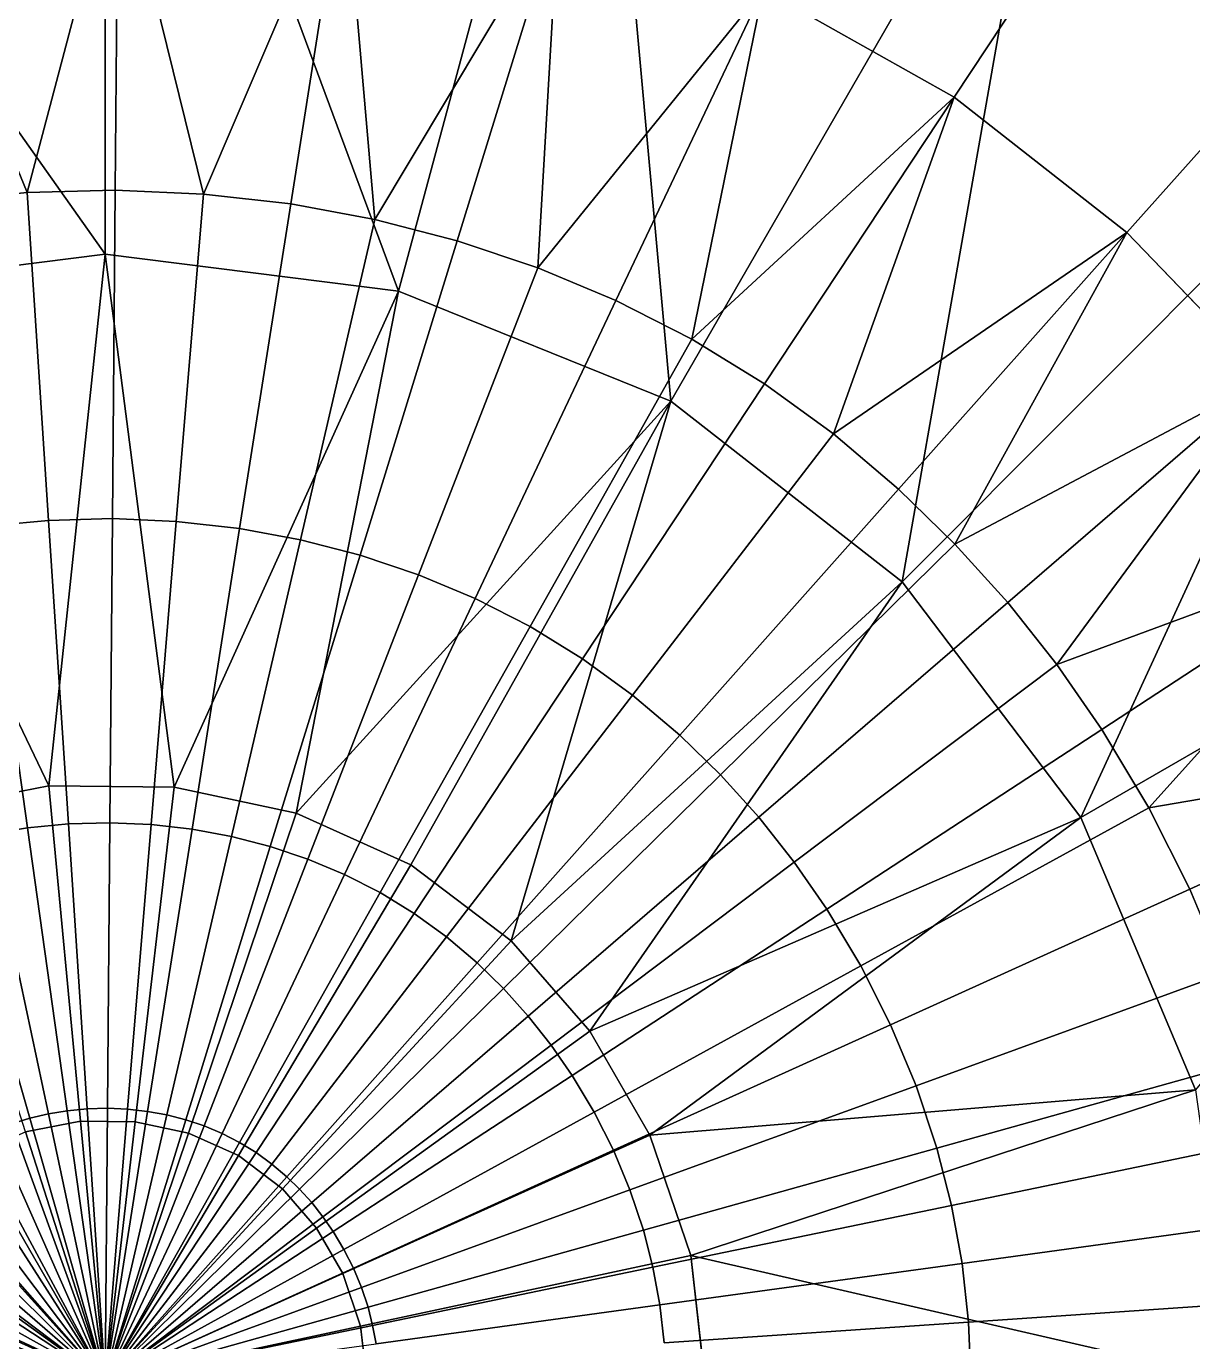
# Model space of a CAD drawing. Header units: inches. Extents: x -336 to -192, y -475 to -71.
# Drawn here: x -292.771 to -292.108, y -182.05 to -181.303 of the extents above; entities that cross this region are included whole.
import ezdxf

# ---------------------------------------------------------------- set-up
doc = ezdxf.new("R2010")
doc.units = ezdxf.units.IN
doc.layers.add('GLASS', color=7, linetype='Continuous')

msp = doc.modelspace()

# ---------------------------------------------------------------- linework, layer by layer
at = {"layer": 'GLASS', "color": 7}
for points in [[(-291.96988, -181.31437, 25.2), (-292.1896, -181.14297, 25.2), (-291.78789, -180.65352, 28.19749)], [(-293.00476, -181.03839, 25.2), (-292.72633, -181.00352, 25.2), (-292.72633, -181.43219, 25.2)], [(-292.55954, -181.45307, 25.2), (-292.72633, -181.43219, 25.2), (-292.72633, -181.00352, 25.2)], [(-292.72633, -181.00352, 25.2), (-292.4479, -181.03839, 25.2), (-292.55954, -181.45307, 25.2)], [(-292.72633, -181.43219, 25.2), (-292.89312, -181.45307, 25.2), (-293.00476, -181.03839, 25.2)], [(-292.40481, -181.51572, 25.2), (-292.55954, -181.45307, 25.2), (-292.4479, -181.03839, 25.2)], [(-292.4479, -181.03839, 25.2), (-292.1896, -181.14297, 25.2), (-292.40481, -181.51572, 25.2)], [(-292.27319, -181.6184, 25.2), (-292.40481, -181.51572, 25.2), (-292.1896, -181.14297, 25.2)], [(-292.1896, -181.14297, 25.2), (-291.96988, -181.31437, 25.2), (-292.27319, -181.6184, 25.2)], [(-292.71888, -181.20105, 27.92635), (-292.84758, -181.20899, 27.92635), (-292.77064, -181.39715, 27.58775)], [(-292.77064, -181.39715, 27.58775), (-292.72055, -181.39581, 27.58775), (-292.71888, -181.20105, 27.92635)], [(-292.71888, -181.20105, 27.92635), (-292.72055, -181.39581, 27.58775), (-292.67049, -181.39796, 27.58775)], [(-292.59035, -181.21106, 27.92635), (-292.71888, -181.20105, 27.92635), (-292.67049, -181.39796, 27.58775)], [(-292.84758, -181.20899, 27.92635), (-292.82048, -181.40198, 27.58775), (-292.77064, -181.39715, 27.58775)], [(-292.67049, -181.39796, 27.58775), (-292.62074, -181.40359, 27.58775), (-292.59035, -181.21106, 27.92635)], [(-292.59035, -181.21106, 27.92635), (-292.62074, -181.40359, 27.58775), (-292.57304, -181.41238, 27.58775)], [(-292.46856, -181.23793, 27.92635), (-292.59035, -181.21106, 27.92635), (-292.57304, -181.41238, 27.58775)], [(-292.57304, -181.41238, 27.58775), (-292.52616, -181.42446, 27.58775), (-292.46856, -181.23793, 27.92635)], [(-292.46856, -181.23793, 27.92635), (-292.52616, -181.42446, 27.58775), (-292.48036, -181.43981, 27.58775)], [(-292.35232, -181.28171, 27.92635), (-292.46856, -181.23793, 27.92635), (-292.48036, -181.43981, 27.58775)], [(-292.48036, -181.43981, 27.58775), (-292.4359, -181.45845, 27.58775), (-292.35232, -181.28171, 27.92635)], [(-292.35232, -181.28171, 27.92635), (-292.4359, -181.45845, 27.58775), (-292.39279, -181.48051, 27.58775)], [(-292.24369, -181.34277, 27.92635), (-292.35232, -181.28171, 27.92635), (-292.39279, -181.48051, 27.58775)], [(-292.17171, -181.7524, 25.2), (-292.27319, -181.6184, 25.2), (-291.96988, -181.31437, 25.2)], [(-291.96988, -181.31437, 25.2), (-291.80048, -181.53807, 25.2), (-292.17171, -181.7524, 25.2)], [(-292.39279, -181.48051, 27.58775), (-292.35154, -181.50586, 27.58775), (-292.24369, -181.34277, 27.92635)], [(-292.24369, -181.34277, 27.92635), (-292.35154, -181.50586, 27.58775), (-292.31232, -181.53434, 27.58775)], [(-292.14546, -181.41985, 27.92635), (-292.24369, -181.34277, 27.92635), (-292.31232, -181.53434, 27.58775)], [(-292.31232, -181.53434, 27.58775), (-292.27526, -181.56572, 27.58775), (-292.14546, -181.41985, 27.92635)], [(-292.14546, -181.41985, 27.92635), (-292.27526, -181.56572, 27.58775), (-292.24322, -181.59692, 27.58775)], [(-292.06556, -181.50288, 27.92635), (-292.14546, -181.41985, 27.92635), (-292.24322, -181.59692, 27.58775)], [(-292.89312, -181.45307, 25.2), (-292.72633, -181.43219, 25.2), (-292.75828, -181.7344, 25.40158)], [(-292.6871, -181.73513, 25.40158), (-292.75828, -181.7344, 25.40158), (-292.72633, -181.43219, 25.2)], [(-292.72633, -181.43219, 25.2), (-292.55954, -181.45307, 25.2), (-292.6871, -181.73513, 25.40158)], [(-292.75828, -181.7344, 25.40158), (-292.8301, -181.74838, 25.40158), (-292.89312, -181.45307, 25.2)], [(-292.61769, -181.74991, 25.40158), (-292.6871, -181.73513, 25.40158), (-292.55954, -181.45307, 25.2)], [(-292.55954, -181.45307, 25.2), (-292.40481, -181.51572, 25.2), (-292.61769, -181.74991, 25.40158)], [(-292.24322, -181.59692, 27.58775), (-292.21322, -181.6302, 27.58775), (-292.06556, -181.50288, 27.92635)], [(-292.06556, -181.50288, 27.92635), (-292.21322, -181.6302, 27.58775), (-292.18536, -181.66538, 27.58775)], [(-291.99669, -181.59571, 27.92635), (-292.06556, -181.50288, 27.92635), (-292.18536, -181.66538, 27.58775)], [(-292.55245, -181.77927, 25.40158), (-292.61769, -181.74991, 25.40158), (-292.40481, -181.51572, 25.2)], [(-292.49541, -181.82252, 25.40158), (-292.55245, -181.77927, 25.40158), (-292.40481, -181.51572, 25.2)], [(-292.40481, -181.51572, 25.2), (-292.27319, -181.6184, 25.2), (-292.49541, -181.82252, 25.40158)], [(-292.1064, -181.90728, 25.2), (-292.17171, -181.7524, 25.2), (-291.80048, -181.53807, 25.2)], [(-292.18536, -181.66538, 27.58775), (-292.15974, -181.70228, 27.58775), (-291.99669, -181.59571, 27.92635)], [(-291.99669, -181.59571, 27.92635), (-292.15974, -181.70228, 27.58775), (-292.13308, -181.7468, 27.58775)], [(-291.93225, -181.71267, 27.92635), (-291.99669, -181.59571, 27.92635), (-292.13308, -181.7468, 27.58775)], [(-292.45076, -181.87393, 25.40158), (-292.49541, -181.82252, 25.40158), (-292.27319, -181.6184, 25.2)], [(-292.27319, -181.6184, 25.2), (-292.17171, -181.7524, 25.2), (-292.45076, -181.87393, 25.40158)], [(-292.13308, -181.7468, 27.58775), (-292.1097, -181.79311, 27.58775), (-291.93225, -181.71267, 27.92635)], [(-291.93225, -181.71267, 27.92635), (-292.1097, -181.79311, 27.58775), (-292.08976, -181.84094, 27.58775)], [(-292.4166, -181.93305, 25.40158), (-292.45076, -181.87393, 25.40158), (-292.17171, -181.7524, 25.2)], [(-292.17171, -181.7524, 25.2), (-292.1064, -181.90728, 25.2), (-292.4166, -181.93305, 25.40158)], [(-292.39343, -182.00136, 25.40158), (-292.4166, -181.93305, 25.40158), (-292.1064, -181.90728, 25.2)], [(-292.1064, -181.90728, 25.2), (-292.08329, -182.07261, 25.2), (-292.39343, -182.00136, 25.40158)], [(-292.72633, -182.07261, 27.12836), (-292.76911, -181.92337, 27.15036), (-292.77942, -181.92659, 27.15036)], [(-292.72633, -182.07261, 27.12836), (-292.75858, -181.92087, 27.15036), (-292.76911, -181.92337, 27.15036)], [(-292.72633, -182.07261, 27.12836), (-292.74788, -181.91909, 27.15036), (-292.75858, -181.92087, 27.15036)], [(-292.72633, -182.07261, 27.12836), (-292.73647, -181.91799, 27.15036), (-292.74788, -181.91909, 27.15036)], [(-292.72633, -182.07261, 27.12836), (-292.72501, -181.91768, 27.15036), (-292.73647, -181.91799, 27.15036)], [(-292.72633, -182.07261, 27.12836), (-292.71355, -181.91817, 27.15036), (-292.72501, -181.91768, 27.15036)], [(-292.72633, -182.07261, 27.12836), (-292.70216, -181.91946, 27.15036), (-292.71355, -181.91817, 27.15036)], [(-292.72633, -182.07261, 27.12836), (-292.69124, -181.92147, 27.15036), (-292.70216, -181.91946, 27.15036)], [(-292.72633, -182.07261, 27.12836), (-292.68051, -181.92424, 27.15036), (-292.69124, -181.92147, 27.15036)], [(-292.72633, -182.07261, 27.12836), (-292.67003, -181.92775, 27.15036), (-292.68051, -181.92424, 27.15036)], [(-292.80074, -181.94373, 25.49571), (-292.77161, -181.93111, 25.49571), (-292.72633, -182.07261, 25.53059)], [(-292.72633, -182.07261, 27.12836), (-292.78946, -181.93052, 27.15036), (-292.80011, -181.93566, 27.15036)], [(-292.72633, -182.07261, 27.12836), (-292.77942, -181.92659, 27.15036), (-292.78946, -181.93052, 27.15036)], [(-292.77161, -181.93111, 25.49571), (-292.74027, -181.92502, 25.49571), (-292.72633, -182.07261, 25.53059)], [(-292.74027, -181.92502, 25.49571), (-292.70921, -181.92533, 25.49571), (-292.72633, -182.07261, 25.53059)], [(-292.70921, -181.92533, 25.49571), (-292.67892, -181.93178, 25.49571), (-292.72633, -182.07261, 25.53059)], [(-292.72633, -182.07261, 27.12836), (-292.65985, -181.93202, 27.15036), (-292.67003, -181.92775, 27.15036)], [(-292.67892, -181.93178, 25.49571), (-292.65045, -181.94459, 25.49571), (-292.72633, -182.07261, 25.53059)], [(-292.72633, -182.07261, 27.12836), (-292.64998, -181.93707, 27.15036), (-292.65985, -181.93202, 27.15036)], [(-292.72633, -182.07261, 27.12836), (-292.80011, -181.93566, 27.15036), (-292.81029, -181.94166, 27.15036)], [(-292.72633, -182.07261, 27.12836), (-292.64054, -181.94287, 27.15036), (-292.64998, -181.93707, 27.15036)], [(-292.8259, -181.96234, 25.49571), (-292.80074, -181.94373, 25.49571), (-292.72633, -182.07261, 25.53059)], [(-292.72633, -182.07261, 27.12836), (-292.81029, -181.94166, 27.15036), (-292.81994, -181.94849, 27.15036)], [(-292.72633, -182.07261, 27.12836), (-292.63156, -181.94939, 27.15036), (-292.64054, -181.94287, 27.15036)], [(-292.65045, -181.94459, 25.49571), (-292.62556, -181.96347, 25.49571), (-292.72633, -182.07261, 25.53059)], [(-292.72633, -182.07261, 27.12836), (-292.81994, -181.94849, 27.15036), (-292.82904, -181.95608, 27.15036)], [(-292.72633, -182.07261, 27.12836), (-292.62307, -181.95658, 27.15036), (-292.63156, -181.94939, 27.15036)], [(-292.72633, -182.07261, 27.12836), (-292.82904, -181.95608, 27.15036), (-292.83651, -181.96329, 27.15036)], [(-292.72633, -182.07261, 27.12836), (-292.61574, -181.96372, 27.15036), (-292.62307, -181.95658, 27.15036)], [(-292.84666, -181.986, 25.49571), (-292.8259, -181.96234, 25.49571), (-292.72633, -182.07261, 25.53059)], [(-292.72633, -182.07261, 27.12836), (-292.83651, -181.96329, 27.15036), (-292.84351, -181.971, 27.15036)], [(-292.62556, -181.96347, 25.49571), (-292.60607, -181.9859, 25.49571), (-292.72633, -182.07261, 25.53059)], [(-292.72633, -182.07261, 27.12836), (-292.60887, -181.97133, 27.15036), (-292.61574, -181.96372, 27.15036)], [(-292.72633, -182.07261, 27.12836), (-292.84351, -181.971, 27.15036), (-292.84999, -181.97916, 27.15036)], [(-292.72633, -182.07261, 27.12836), (-292.6025, -181.97939, 27.15036), (-292.60887, -181.97133, 27.15036)], [(-292.72633, -182.07261, 27.12836), (-292.84999, -181.97916, 27.15036), (-292.85596, -181.98772, 27.15036)], [(-292.72633, -182.07261, 27.12836), (-292.59663, -181.98783, 27.15036), (-292.6025, -181.97939, 27.15036)], [(-292.72633, -182.07261, 27.12836), (-292.85596, -181.98772, 27.15036), (-292.86165, -181.99716, 27.15036)], [(-292.86155, -182.01181, 25.49571), (-292.84666, -181.986, 25.49571), (-292.72633, -182.07261, 25.53059)], [(-292.60607, -181.9859, 25.49571), (-292.59116, -182.0117, 25.49571), (-292.72633, -182.07261, 25.53059)], [(-292.72633, -182.07261, 27.12836), (-292.59053, -181.99803, 27.15036), (-292.59663, -181.98783, 27.15036)], [(-292.72633, -182.07261, 27.12836), (-292.86165, -181.99716, 27.15036), (-292.8667, -182.00695, 27.15036)], [(-292.72633, -182.07261, 27.12836), (-292.58518, -182.00863, 27.15036), (-292.59053, -181.99803, 27.15036)], [(-292.72633, -182.07261, 27.12836), (-292.8667, -182.00695, 27.15036), (-292.87108, -182.01705, 27.15036)], [(-292.08329, -182.07261, 25.2), (-292.38532, -182.07261, 25.40158), (-292.39343, -182.00136, 25.40158)], [(-292.87124, -182.0399, 25.49571), (-292.86155, -182.01181, 25.49571), (-292.72633, -182.07261, 25.53059)], [(-292.72633, -182.07261, 27.12836), (-292.58061, -182.01958, 27.15036), (-292.58518, -182.00863, 27.15036)], [(-292.59116, -182.0117, 25.49571), (-292.58105, -182.04151, 25.49571), (-292.72633, -182.07261, 25.53059)], [(-292.72633, -182.07261, 27.12836), (-292.87108, -182.01705, 27.15036), (-292.87476, -182.02741, 27.15036)], [(-292.72633, -182.07261, 27.12836), (-292.57687, -182.03081, 27.15036), (-292.58061, -182.01958, 27.15036)], [(-292.72633, -182.07261, 27.12836), (-292.87476, -182.02741, 27.15036), (-292.87783, -182.03851, 27.15036)], [(-292.72633, -182.07261, 27.12836), (-292.57424, -182.0411, 27.15036), (-292.57687, -182.03081, 27.15036)], [(-292.72633, -182.07261, 27.12836), (-292.87783, -182.03851, 27.15036), (-292.88007, -182.04978, 27.15036)], [(-292.87513, -182.0709, 25.49571), (-292.87124, -182.0399, 25.49571), (-292.72633, -182.07261, 25.53059)], [(-292.72633, -182.07261, 27.12836), (-292.57233, -182.05153, 27.15036), (-292.57424, -182.0411, 27.15036)], [(-292.58105, -182.04151, 25.49571), (-292.57752, -182.07261, 25.49571), (-292.72633, -182.07261, 25.53059)], [(-292.72633, -182.07261, 27.12836), (-292.88007, -182.04978, 27.15036), (-292.88143, -182.06117, 27.15036)]]:
    msp.add_3dface(points, dxfattribs=at)
for points, invisible_edges in [([(-292.35232, -181.28171, 27.92635), (-292.24369, -181.34277, 27.92635), (-292.12709, -181.16645, 28.38724)], 12), ([(-292.24369, -181.34277, 27.92635), (-292.00513, -181.26216, 28.38724), (-292.12709, -181.16645, 28.38724)], 1), ([(-292.24369, -181.34277, 27.92635), (-292.14546, -181.41985, 27.92635), (-292.00513, -181.26216, 28.38724)], 12), ([(-292.14546, -181.41985, 27.92635), (-291.90593, -181.36524, 28.38724), (-292.00513, -181.26216, 28.38724)], 1), ([(-292.14546, -181.41985, 27.92635), (-292.06556, -181.50288, 27.92635), (-291.90593, -181.36524, 28.38724)], 12), ([(-292.79452, -181.58694, 27.35407), (-292.77064, -181.39715, 27.58775), (-292.82048, -181.40198, 27.58775)], 1), ([(-292.79452, -181.58694, 27.35407), (-292.75842, -181.58344, 27.35407), (-292.77064, -181.39715, 27.58775)], 12), ([(-292.75842, -181.58344, 27.35407), (-292.72055, -181.39581, 27.58775), (-292.77064, -181.39715, 27.58775)], 1), ([(-292.75842, -181.58344, 27.35407), (-292.72214, -181.58247, 27.35407), (-292.72055, -181.39581, 27.58775)], 12), ([(-292.72214, -181.58247, 27.35407), (-292.67049, -181.39796, 27.58775), (-292.72055, -181.39581, 27.58775)], 1), ([(-292.72214, -181.58247, 27.35407), (-292.68589, -181.58403, 27.35407), (-292.67049, -181.39796, 27.58775)], 12), ([(-292.68589, -181.58403, 27.35407), (-292.62074, -181.40359, 27.58775), (-292.67049, -181.39796, 27.58775)], 1), ([(-292.68589, -181.58403, 27.35407), (-292.64986, -181.5881, 27.35407), (-292.62074, -181.40359, 27.58775)], 12), ([(-292.64986, -181.5881, 27.35407), (-292.57304, -181.41238, 27.58775), (-292.62074, -181.40359, 27.58775)], 1), ([(-292.64986, -181.5881, 27.35407), (-292.61532, -181.59447, 27.35407), (-292.57304, -181.41238, 27.58775)], 12), ([(-292.61532, -181.59447, 27.35407), (-292.52616, -181.42446, 27.58775), (-292.57304, -181.41238, 27.58775)], 1), ([(-292.61532, -181.59447, 27.35407), (-292.58137, -181.60322, 27.35407), (-292.52616, -181.42446, 27.58775)], 12), ([(-292.58137, -181.60322, 27.35407), (-292.48036, -181.43981, 27.58775), (-292.52616, -181.42446, 27.58775)], 1), ([(-292.58137, -181.60322, 27.35407), (-292.5482, -181.61434, 27.35407), (-292.48036, -181.43981, 27.58775)], 12), ([(-292.5482, -181.61434, 27.35407), (-292.4359, -181.45845, 27.58775), (-292.48036, -181.43981, 27.58775)], 1), ([(-292.5482, -181.61434, 27.35407), (-292.516, -181.62784, 27.35407), (-292.4359, -181.45845, 27.58775)], 12), ([(-292.516, -181.62784, 27.35407), (-292.39279, -181.48051, 27.58775), (-292.4359, -181.45845, 27.58775)], 1), ([(-292.516, -181.62784, 27.35407), (-292.48478, -181.64381, 27.35407), (-292.39279, -181.48051, 27.58775)], 12), ([(-292.48478, -181.64381, 27.35407), (-292.35154, -181.50586, 27.58775), (-292.39279, -181.48051, 27.58775)], 1), ([(-292.48478, -181.64381, 27.35407), (-292.45491, -181.66217, 27.35407), (-292.35154, -181.50586, 27.58775)], 12), ([(-292.45491, -181.66217, 27.35407), (-292.31232, -181.53434, 27.58775), (-292.35154, -181.50586, 27.58775)], 1), ([(-292.45491, -181.66217, 27.35407), (-292.42651, -181.6828, 27.35407), (-292.31232, -181.53434, 27.58775)], 12), ([(-292.42651, -181.6828, 27.35407), (-292.27526, -181.56572, 27.58775), (-292.31232, -181.53434, 27.58775)], 1), ([(-292.42651, -181.6828, 27.35407), (-292.39967, -181.70552, 27.35407), (-292.27526, -181.56572, 27.58775)], 12), ([(-292.39967, -181.70552, 27.35407), (-292.24322, -181.59692, 27.58775), (-292.27526, -181.56572, 27.58775)], 1), ([(-292.77046, -181.75826, 27.21693), (-292.75842, -181.58344, 27.35407), (-292.79452, -181.58694, 27.35407)], 1), ([(-292.79237, -181.76191, 27.21693), (-292.77046, -181.75826, 27.21693), (-292.79452, -181.58694, 27.35407)], 12), ([(-292.77046, -181.75826, 27.21693), (-292.7471, -181.75599, 27.21693), (-292.75842, -181.58344, 27.35407)], 12), ([(-292.7471, -181.75599, 27.21693), (-292.72214, -181.58247, 27.35407), (-292.75842, -181.58344, 27.35407)], 1), ([(-292.7471, -181.75599, 27.21693), (-292.72362, -181.75537, 27.21693), (-292.72214, -181.58247, 27.35407)], 12), ([(-292.72362, -181.75537, 27.21693), (-292.68589, -181.58403, 27.35407), (-292.72214, -181.58247, 27.35407)], 1), ([(-292.72362, -181.75537, 27.21693), (-292.70015, -181.75637, 27.21693), (-292.68589, -181.58403, 27.35407)], 12), ([(-292.70015, -181.75637, 27.21693), (-292.64986, -181.5881, 27.35407), (-292.68589, -181.58403, 27.35407)], 1), ([(-292.70015, -181.75637, 27.21693), (-292.67684, -181.75901, 27.21693), (-292.64986, -181.5881, 27.35407)], 12), ([(-292.67684, -181.75901, 27.21693), (-292.61532, -181.59447, 27.35407), (-292.64986, -181.5881, 27.35407)], 1), ([(-292.67684, -181.75901, 27.21693), (-292.65448, -181.76313, 27.21693), (-292.61532, -181.59447, 27.35407)], 12), ([(-292.65448, -181.76313, 27.21693), (-292.58137, -181.60322, 27.35407), (-292.61532, -181.59447, 27.35407)], 1), ([(-292.65448, -181.76313, 27.21693), (-292.6325, -181.76879, 27.21693), (-292.58137, -181.60322, 27.35407)], 12), ([(-292.6325, -181.76879, 27.21693), (-292.5482, -181.61434, 27.35407), (-292.58137, -181.60322, 27.35407)], 1), ([(-292.39967, -181.70552, 27.35407), (-292.37647, -181.72812, 27.35407), (-292.24322, -181.59692, 27.58775)], 12), ([(-292.37647, -181.72812, 27.35407), (-292.21322, -181.6302, 27.58775), (-292.24322, -181.59692, 27.58775)], 1), ([(-292.6325, -181.76879, 27.21693), (-292.61104, -181.77599, 27.21693), (-292.5482, -181.61434, 27.35407)], 12), ([(-292.61104, -181.77599, 27.21693), (-292.516, -181.62784, 27.35407), (-292.5482, -181.61434, 27.35407)], 1), ([(-292.61104, -181.77599, 27.21693), (-292.59019, -181.78473, 27.21693), (-292.516, -181.62784, 27.35407)], 12), ([(-292.59019, -181.78473, 27.21693), (-292.48478, -181.64381, 27.35407), (-292.516, -181.62784, 27.35407)], 1), ([(-292.37647, -181.72812, 27.35407), (-292.35474, -181.75221, 27.35407), (-292.21322, -181.6302, 27.58775)], 12), ([(-292.35474, -181.75221, 27.35407), (-292.18536, -181.66538, 27.58775), (-292.21322, -181.6302, 27.58775)], 1), ([(-292.59019, -181.78473, 27.21693), (-292.56999, -181.79507, 27.21693), (-292.48478, -181.64381, 27.35407)], 12), ([(-292.56999, -181.79507, 27.21693), (-292.45491, -181.66217, 27.35407), (-292.48478, -181.64381, 27.35407)], 1), ([(-292.56999, -181.79507, 27.21693), (-292.55065, -181.80695, 27.21693), (-292.45491, -181.66217, 27.35407)], 12), ([(-292.55065, -181.80695, 27.21693), (-292.42651, -181.6828, 27.35407), (-292.45491, -181.66217, 27.35407)], 1), ([(-292.35474, -181.75221, 27.35407), (-292.33456, -181.77769, 27.35407), (-292.18536, -181.66538, 27.58775)], 12), ([(-292.33456, -181.77769, 27.35407), (-292.15974, -181.70228, 27.58775), (-292.18536, -181.66538, 27.58775)], 1), ([(-292.55065, -181.80695, 27.21693), (-292.53227, -181.8203, 27.21693), (-292.42651, -181.6828, 27.35407)], 12), ([(-292.53227, -181.8203, 27.21693), (-292.39967, -181.70552, 27.35407), (-292.42651, -181.6828, 27.35407)], 1), ([(-292.53227, -181.8203, 27.21693), (-292.5149, -181.83501, 27.21693), (-292.39967, -181.70552, 27.35407)], 12), ([(-292.5149, -181.83501, 27.21693), (-292.37647, -181.72812, 27.35407), (-292.39967, -181.70552, 27.35407)], 1), ([(-292.33456, -181.77769, 27.35407), (-292.31601, -181.80442, 27.35407), (-292.15974, -181.70228, 27.58775)], 12), ([(-292.31601, -181.80442, 27.35407), (-292.13308, -181.7468, 27.58775), (-292.15974, -181.70228, 27.58775)], 1), ([(-292.5149, -181.83501, 27.21693), (-292.49988, -181.84963, 27.21693), (-292.37647, -181.72812, 27.35407)], 12), ([(-292.49988, -181.84963, 27.21693), (-292.35474, -181.75221, 27.35407), (-292.37647, -181.72812, 27.35407)], 1), ([(-292.8301, -181.74838, 25.40158), (-292.75828, -181.7344, 25.40158), (-292.74027, -181.92502, 25.49571)], 12), ([(-292.75828, -181.7344, 25.40158), (-292.6871, -181.73513, 25.40158), (-292.70921, -181.92533, 25.49571)], 12), ([(-292.75828, -181.7344, 25.40158), (-292.70921, -181.92533, 25.49571), (-292.74027, -181.92502, 25.49571)], 1), ([(-292.6871, -181.73513, 25.40158), (-292.67892, -181.93178, 25.49571), (-292.70921, -181.92533, 25.49571)], 1), ([(-292.6871, -181.73513, 25.40158), (-292.61769, -181.74991, 25.40158), (-292.67892, -181.93178, 25.49571)], 12), ([(-292.8301, -181.74838, 25.40158), (-292.74027, -181.92502, 25.49571), (-292.77161, -181.93111, 25.49571)], 1), ([(-292.61769, -181.74991, 25.40158), (-292.65045, -181.94459, 25.49571), (-292.67892, -181.93178, 25.49571)], 1), ([(-292.61769, -181.74991, 25.40158), (-292.55245, -181.77927, 25.40158), (-292.65045, -181.94459, 25.49571)], 12), ([(-292.49988, -181.84963, 27.21693), (-292.48582, -181.86523, 27.21693), (-292.35474, -181.75221, 27.35407)], 12), ([(-292.48582, -181.86523, 27.21693), (-292.33456, -181.77769, 27.35407), (-292.35474, -181.75221, 27.35407)], 1), ([(-292.31601, -181.80442, 27.35407), (-292.2967, -181.83666, 27.35407), (-292.13308, -181.7468, 27.58775)], 12), ([(-292.2967, -181.83666, 27.35407), (-292.1097, -181.79311, 27.58775), (-292.13308, -181.7468, 27.58775)], 1), ([(-292.75858, -181.92087, 27.15036), (-292.77046, -181.75826, 27.21693), (-292.79237, -181.76191, 27.21693)], 1), ([(-292.74788, -181.91909, 27.15036), (-292.7471, -181.75599, 27.21693), (-292.77046, -181.75826, 27.21693)], 1), ([(-292.75858, -181.92087, 27.15036), (-292.74788, -181.91909, 27.15036), (-292.77046, -181.75826, 27.21693)], 12), ([(-292.74788, -181.91909, 27.15036), (-292.73647, -181.91799, 27.15036), (-292.7471, -181.75599, 27.21693)], 12), ([(-292.73647, -181.91799, 27.15036), (-292.72362, -181.75537, 27.21693), (-292.7471, -181.75599, 27.21693)], 1), ([(-292.73647, -181.91799, 27.15036), (-292.72501, -181.91768, 27.15036), (-292.72362, -181.75537, 27.21693)], 12), ([(-292.72501, -181.91768, 27.15036), (-292.70015, -181.75637, 27.21693), (-292.72362, -181.75537, 27.21693)], 1), ([(-292.72501, -181.91768, 27.15036), (-292.71355, -181.91817, 27.15036), (-292.70015, -181.75637, 27.21693)], 12), ([(-292.71355, -181.91817, 27.15036), (-292.67684, -181.75901, 27.21693), (-292.70015, -181.75637, 27.21693)], 1), ([(-292.71355, -181.91817, 27.15036), (-292.70216, -181.91946, 27.15036), (-292.67684, -181.75901, 27.21693)], 12), ([(-292.70216, -181.91946, 27.15036), (-292.65448, -181.76313, 27.21693), (-292.67684, -181.75901, 27.21693)], 1), ([(-292.76911, -181.92337, 27.15036), (-292.79237, -181.76191, 27.21693), (-292.81393, -181.76702, 27.21693)], 1), ([(-292.77942, -181.92659, 27.15036), (-292.76911, -181.92337, 27.15036), (-292.81393, -181.76702, 27.21693)], 12), ([(-292.76911, -181.92337, 27.15036), (-292.75858, -181.92087, 27.15036), (-292.79237, -181.76191, 27.21693)], 12), ([(-292.70216, -181.91946, 27.15036), (-292.69124, -181.92147, 27.15036), (-292.65448, -181.76313, 27.21693)], 12), ([(-292.69124, -181.92147, 27.15036), (-292.6325, -181.76879, 27.21693), (-292.65448, -181.76313, 27.21693)], 1), ([(-292.69124, -181.92147, 27.15036), (-292.68051, -181.92424, 27.15036), (-292.6325, -181.76879, 27.21693)], 12), ([(-292.68051, -181.92424, 27.15036), (-292.61104, -181.77599, 27.21693), (-292.6325, -181.76879, 27.21693)], 1), ([(-292.68051, -181.92424, 27.15036), (-292.67003, -181.92775, 27.15036), (-292.61104, -181.77599, 27.21693)], 12), ([(-292.67003, -181.92775, 27.15036), (-292.59019, -181.78473, 27.21693), (-292.61104, -181.77599, 27.21693)], 1), ([(-292.55245, -181.77927, 25.40158), (-292.62556, -181.96347, 25.49571), (-292.65045, -181.94459, 25.49571)], 1), ([(-292.55245, -181.77927, 25.40158), (-292.49541, -181.82252, 25.40158), (-292.62556, -181.96347, 25.49571)], 12), ([(-292.48582, -181.86523, 27.21693), (-292.47276, -181.88172, 27.21693), (-292.33456, -181.77769, 27.35407)], 12), ([(-292.47276, -181.88172, 27.21693), (-292.31601, -181.80442, 27.35407), (-292.33456, -181.77769, 27.35407)], 1), ([(-292.67003, -181.92775, 27.15036), (-292.65985, -181.93202, 27.15036), (-292.59019, -181.78473, 27.21693)], 12), ([(-292.65985, -181.93202, 27.15036), (-292.56999, -181.79507, 27.21693), (-292.59019, -181.78473, 27.21693)], 1), ([(-292.65985, -181.93202, 27.15036), (-292.64998, -181.93707, 27.15036), (-292.56999, -181.79507, 27.21693)], 12), ([(-292.64998, -181.93707, 27.15036), (-292.55065, -181.80695, 27.21693), (-292.56999, -181.79507, 27.21693)], 1), ([(-292.2967, -181.83666, 27.35407), (-292.27977, -181.87019, 27.35407), (-292.1097, -181.79311, 27.58775)], 12), ([(-292.27977, -181.87019, 27.35407), (-292.08976, -181.84094, 27.58775), (-292.1097, -181.79311, 27.58775)], 1), ([(-292.47276, -181.88172, 27.21693), (-292.46075, -181.89902, 27.21693), (-292.31601, -181.80442, 27.35407)], 12), ([(-292.46075, -181.89902, 27.21693), (-292.2967, -181.83666, 27.35407), (-292.31601, -181.80442, 27.35407)], 1), ([(-292.64998, -181.93707, 27.15036), (-292.64054, -181.94287, 27.15036), (-292.55065, -181.80695, 27.21693)], 12), ([(-292.64054, -181.94287, 27.15036), (-292.53227, -181.8203, 27.21693), (-292.55065, -181.80695, 27.21693)], 1), ([(-292.64054, -181.94287, 27.15036), (-292.63156, -181.94939, 27.15036), (-292.53227, -181.8203, 27.21693)], 12), ([(-292.63156, -181.94939, 27.15036), (-292.5149, -181.83501, 27.21693), (-292.53227, -181.8203, 27.21693)], 1), ([(-292.49541, -181.82252, 25.40158), (-292.60607, -181.9859, 25.49571), (-292.62556, -181.96347, 25.49571)], 1), ([(-292.49541, -181.82252, 25.40158), (-292.45076, -181.87393, 25.40158), (-292.60607, -181.9859, 25.49571)], 12), ([(-292.63156, -181.94939, 27.15036), (-292.62307, -181.95658, 27.15036), (-292.5149, -181.83501, 27.21693)], 12), ([(-292.62307, -181.95658, 27.15036), (-292.49988, -181.84963, 27.21693), (-292.5149, -181.83501, 27.21693)], 1), ([(-292.46075, -181.89902, 27.21693), (-292.44825, -181.91989, 27.21693), (-292.2967, -181.83666, 27.35407)], 12), ([(-292.44825, -181.91989, 27.21693), (-292.27977, -181.87019, 27.35407), (-292.2967, -181.83666, 27.35407)], 1), ([(-292.27977, -181.87019, 27.35407), (-292.26533, -181.90483, 27.35407), (-292.08976, -181.84094, 27.58775)], 12), ([(-292.26533, -181.90483, 27.35407), (-292.07342, -181.89002, 27.58775), (-292.08976, -181.84094, 27.58775)], 1), ([(-292.62307, -181.95658, 27.15036), (-292.61574, -181.96372, 27.15036), (-292.49988, -181.84963, 27.21693)], 12), ([(-292.61574, -181.96372, 27.15036), (-292.48582, -181.86523, 27.21693), (-292.49988, -181.84963, 27.21693)], 1), ([(-292.61574, -181.96372, 27.15036), (-292.60887, -181.97133, 27.15036), (-292.48582, -181.86523, 27.21693)], 12), ([(-292.60887, -181.97133, 27.15036), (-292.47276, -181.88172, 27.21693), (-292.48582, -181.86523, 27.21693)], 1), ([(-292.44825, -181.91989, 27.21693), (-292.43729, -181.94159, 27.21693), (-292.27977, -181.87019, 27.35407)], 12), ([(-292.43729, -181.94159, 27.21693), (-292.26533, -181.90483, 27.35407), (-292.27977, -181.87019, 27.35407)], 1), ([(-292.45076, -181.87393, 25.40158), (-292.59116, -182.0117, 25.49571), (-292.60607, -181.9859, 25.49571)], 1), ([(-292.45076, -181.87393, 25.40158), (-292.4166, -181.93305, 25.40158), (-292.59116, -182.0117, 25.49571)], 12), ([(-292.60887, -181.97133, 27.15036), (-292.6025, -181.97939, 27.15036), (-292.47276, -181.88172, 27.21693)], 12), ([(-292.6025, -181.97939, 27.15036), (-292.46075, -181.89902, 27.21693), (-292.47276, -181.88172, 27.21693)], 1), ([(-292.26533, -181.90483, 27.35407), (-292.25349, -181.94038, 27.35407), (-292.07342, -181.89002, 27.58775)], 12), ([(-292.25349, -181.94038, 27.35407), (-292.06192, -181.93498, 27.58775), (-292.07342, -181.89002, 27.58775)], 1), ([(-292.6025, -181.97939, 27.15036), (-292.59663, -181.98783, 27.15036), (-292.46075, -181.89902, 27.21693)], 12), ([(-292.59663, -181.98783, 27.15036), (-292.44825, -181.91989, 27.21693), (-292.46075, -181.89902, 27.21693)], 1), ([(-292.43729, -181.94159, 27.21693), (-292.42795, -181.96402, 27.21693), (-292.26533, -181.90483, 27.35407)], 12), ([(-292.42795, -181.96402, 27.21693), (-292.25349, -181.94038, 27.35407), (-292.26533, -181.90483, 27.35407)], 1), ([(-292.59663, -181.98783, 27.15036), (-292.59053, -181.99803, 27.15036), (-292.44825, -181.91989, 27.21693)], 12), ([(-292.59053, -181.99803, 27.15036), (-292.43729, -181.94159, 27.21693), (-292.44825, -181.91989, 27.21693)], 1), ([(-292.4166, -181.93305, 25.40158), (-292.58105, -182.04151, 25.49571), (-292.59116, -182.0117, 25.49571)], 1), ([(-292.4166, -181.93305, 25.40158), (-292.39343, -182.00136, 25.40158), (-292.58105, -182.04151, 25.49571)], 12), ([(-292.25349, -181.94038, 27.35407), (-292.24517, -181.97293, 27.35407), (-292.06192, -181.93498, 27.58775)], 12), ([(-292.24517, -181.97293, 27.35407), (-292.05356, -181.98052, 27.58775), (-292.06192, -181.93498, 27.58775)], 1), ([(-292.59053, -181.99803, 27.15036), (-292.58518, -182.00863, 27.15036), (-292.43729, -181.94159, 27.21693)], 12), ([(-292.58518, -182.00863, 27.15036), (-292.42795, -181.96402, 27.21693), (-292.43729, -181.94159, 27.21693)], 1), ([(-292.42795, -181.96402, 27.21693), (-292.42028, -181.98702, 27.21693), (-292.25349, -181.94038, 27.35407)], 12), ([(-292.42028, -181.98702, 27.21693), (-292.24517, -181.97293, 27.35407), (-292.25349, -181.94038, 27.35407)], 1), ([(-292.58518, -182.00863, 27.15036), (-292.58061, -182.01958, 27.15036), (-292.42795, -181.96402, 27.21693)], 12), ([(-292.58061, -182.01958, 27.15036), (-292.42028, -181.98702, 27.21693), (-292.42795, -181.96402, 27.21693)], 1), ([(-292.42028, -181.98702, 27.21693), (-292.41489, -182.00809, 27.21693), (-292.24517, -181.97293, 27.35407)], 12), ([(-292.41489, -182.00809, 27.21693), (-292.23912, -182.00592, 27.35407), (-292.24517, -181.97293, 27.35407)], 1), ([(-292.24517, -181.97293, 27.35407), (-292.23912, -182.00592, 27.35407), (-292.05356, -181.98052, 27.58775)], 12), ([(-292.23912, -182.00592, 27.35407), (-292.04847, -182.02647, 27.58775), (-292.05356, -181.98052, 27.58775)], 1), ([(-292.58061, -182.01958, 27.15036), (-292.57687, -182.03081, 27.15036), (-292.42028, -181.98702, 27.21693)], 12), ([(-292.57687, -182.03081, 27.15036), (-292.41489, -182.00809, 27.21693), (-292.42028, -181.98702, 27.21693)], 1), ([(-292.39343, -182.00136, 25.40158), (-292.57752, -182.07261, 25.49571), (-292.58105, -182.04151, 25.49571)], 1), ([(-292.39343, -182.00136, 25.40158), (-292.38532, -182.07261, 25.40158), (-292.57752, -182.07261, 25.49571)], 12), ([(-292.41489, -182.00809, 27.21693), (-292.41098, -182.02944, 27.21693), (-292.23912, -182.00592, 27.35407)], 12), ([(-292.41098, -182.02944, 27.21693), (-292.23543, -182.03919, 27.35407), (-292.23912, -182.00592, 27.35407)], 1), ([(-292.23912, -182.00592, 27.35407), (-292.23543, -182.03919, 27.35407), (-292.04847, -182.02647, 27.58775)], 12), ([(-292.57687, -182.03081, 27.15036), (-292.57424, -182.0411, 27.15036), (-292.41489, -182.00809, 27.21693)], 12), ([(-292.57424, -182.0411, 27.15036), (-292.41098, -182.02944, 27.21693), (-292.41489, -182.00809, 27.21693)], 1), ([(-292.57424, -182.0411, 27.15036), (-292.57233, -182.05153, 27.15036), (-292.41098, -182.02944, 27.21693)], 12), ([(-292.57233, -182.05153, 27.15036), (-292.40859, -182.05098, 27.21693), (-292.41098, -182.02944, 27.21693)], 1), ([(-292.41098, -182.02944, 27.21693), (-292.40859, -182.05098, 27.21693), (-292.23543, -182.03919, 27.35407)], 12), ([(-292.23543, -182.03919, 27.35407), (-292.04675, -182.07261, 27.58775), (-292.04847, -182.02647, 27.58775)], 1), ([(-292.40859, -182.05098, 27.21693), (-292.23418, -182.07261, 27.35407), (-292.23543, -182.03919, 27.35407)], 1), ([(-292.23543, -182.03919, 27.35407), (-292.23418, -182.07261, 27.35407), (-292.04675, -182.07261, 27.58775)], 12)]:
    msp.add_3dface(points, dxfattribs=dict(at, invisible_edges=invisible_edges))

doc.saveas('drawing.dxf')
